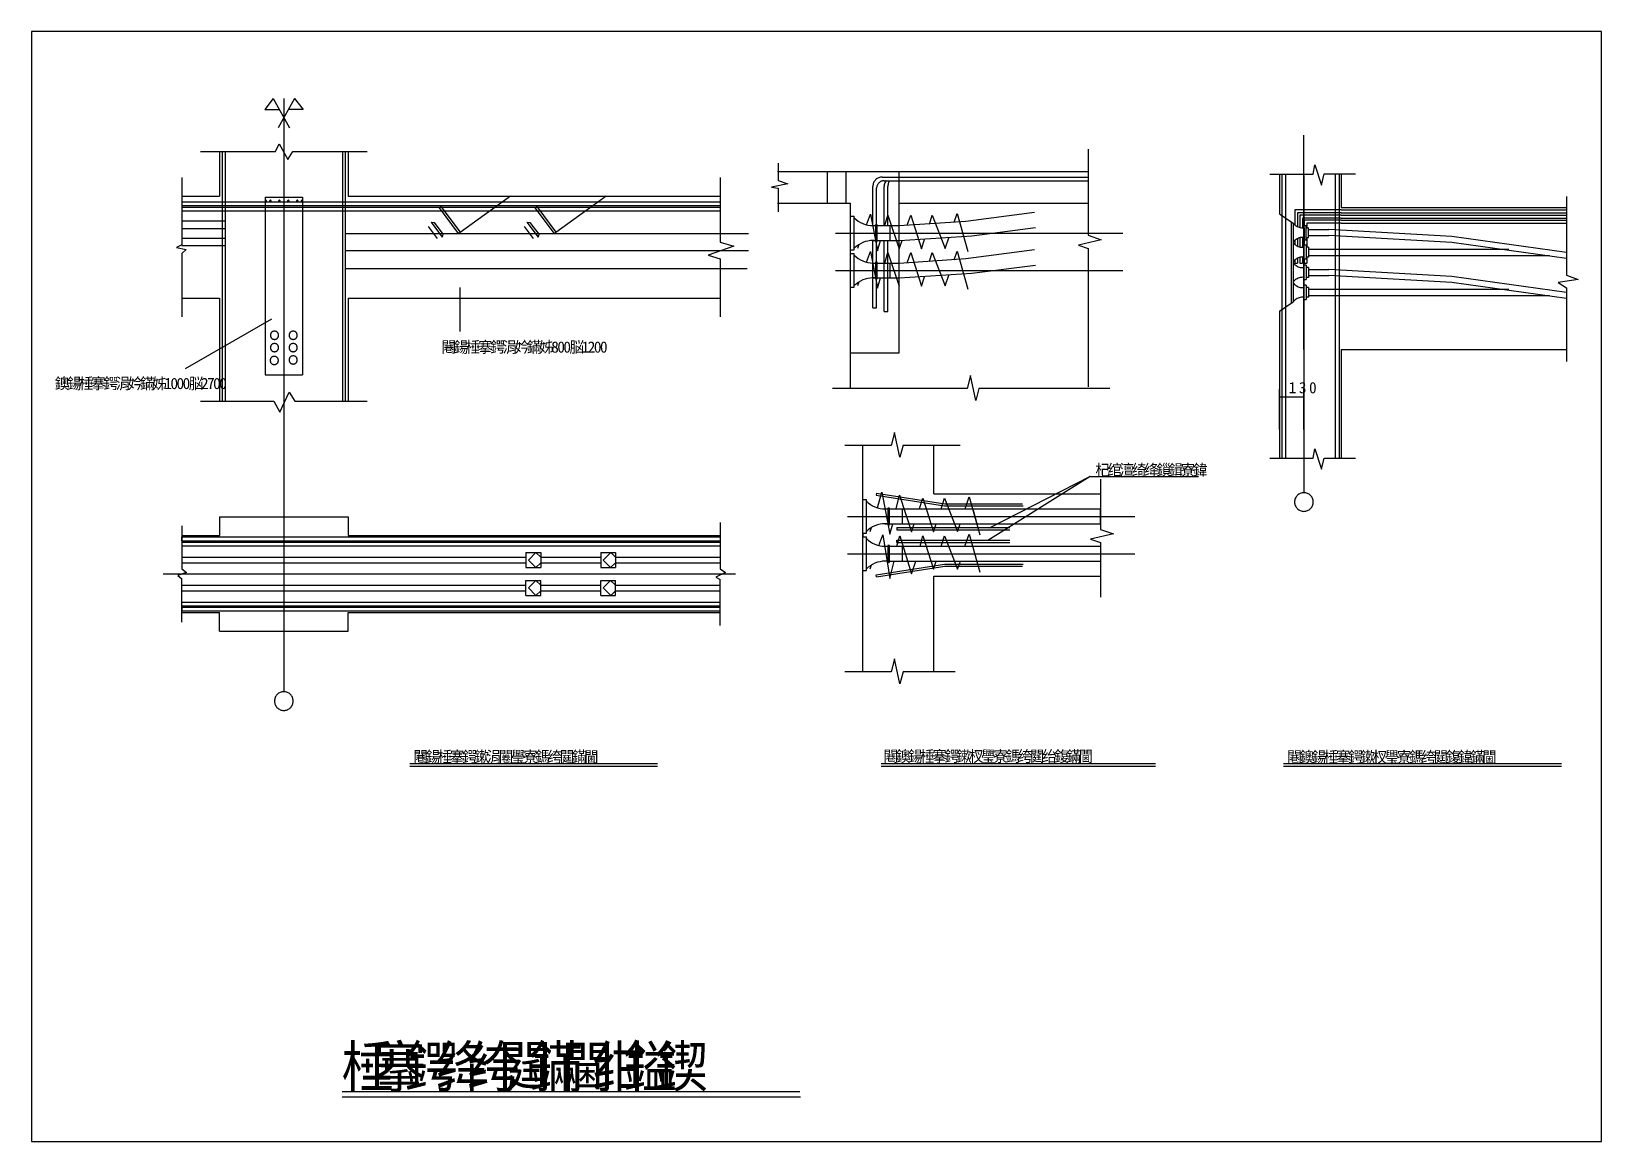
# Model space of a CAD drawing. Header units: metres. Extents: x 0 to 420, y 0 to 297.
import ezdxf

# ---------------------------------------------------------------- set-up
doc = ezdxf.new("R2010")
doc.units = ezdxf.units.M

msp = doc.modelspace()

# ---------------------------------------------------------------- linework, layer by layer
for p, q in [((420, 297), (0, 297)), ((0, 297), (0, 0)), ((420, 0), (420, 297)), ((64.71, 279.06), (62.4, 276.15)), ((64.71, 279.06), (69.03, 271.24)), ((70.33, 279.06), (66.01, 271.24)), ((67.52, 279.06), (67.52, 120.35)), ((70.33, 279.06), (72.65, 276.15)), ((62.4, 276.15), (66.31, 276.15)), ((72.65, 276.15), (68.73, 276.15)), ((340.37, 211.91), (340.37, 269.25)), ((45.27, 264.91), (65.28, 264.91)), ((50.27, 264.91), (50.27, 252.91)), ((51.07, 264.91), (51.07, 198.11)), ((51.07, 264.91), (51.87, 264.91)), ((51.87, 264.91), (51.87, 198.11)), ((65.28, 264.91), (66.28, 266.92)), ((66.28, 266.92), (68.58, 262.74)), ((68.58, 262.74), (69.94, 264.91)), ((69.94, 264.91), (89.77, 264.91)), ((83.17, 264.91), (83.17, 198.11)), ((83.17, 264.91), (83.97, 264.91)), ((83.97, 264.91), (83.97, 198.11)), ((84.77, 264.91), (84.77, 252.91)), ((84.77, 264.91), (84.77, 252.91)), ((282.66, 265.47), (282.66, 242.47)), ((199.72, 261.72), (199.72, 257.1)), ((342.83, 258.8), (343.28, 261.34)), ((343.28, 261.34), (345.1, 255.9)), ((40.27, 257.91), (40.27, 241.11)), ((184.27, 257.91), (184.27, 240.58)), ((202.32, 256.24), (197.98, 255.37)), ((199.6, 259.54), (282.6, 259.54)), ((199.72, 257.1), (202.32, 256.24)), ((212.93, 251.05), (212.93, 259.41)), ((217.93, 251.05), (217.93, 259.41)), ((227.58, 258.04), (230.58, 258.04)), ((228.08, 257.04), (282.6, 257.04)), ((230.58, 258.04), (231.58, 258.04)), ((231.58, 258.04), (282.6, 258.04)), ((232.08, 211.04), (232.08, 259.54)), ((331.28, 258.8), (342.83, 258.8)), ((333.87, 258.8), (333.87, 248.22)), ((334.47, 258.8), (334.47, 182.8)), ((335.47, 258.8), (335.47, 182.8)), ((340.37, 258.44), (340.37, 173.6)), ((345.1, 255.9), (345.81, 258.87)), ((345.81, 258.87), (354.18, 258.87)), ((348.77, 258.87), (348.77, 182.87)), ((349.77, 258.87), (349.77, 182.87)), ((350.37, 258.87), (350.37, 249.87)), ((350.37, 258.87), (350.37, 249.87)), ((350.37, 258.87), (350.37, 249.87)), ((40.27, 252.91), (50.27, 252.91)), ((62.52, 252.61), (62.52, 205.11)), ((62.52, 252.61), (72.52, 252.61)), ((72.52, 252.61), (72.52, 205.11)), ((84.77, 252.91), (184.27, 252.91)), ((114.67, 243.27), (128.14, 252.99)), ((140.32, 243.27), (153.78, 252.99)), ((197.98, 255.37), (199.72, 255.09)), ((199.72, 255.09), (199.72, 248.74)), ((225.08, 245.04), (225.08, 255.54)), ((226.08, 245.25), (226.08, 255.04)), ((228.08, 245.04), (228.08, 255.54)), ((229.08, 245.04), (229.08, 255.54)), ((410.64, 252.83), (410.64, 231.76)), ((40.27, 251.41), (184.27, 251.41)), ((40.27, 251.41), (40.27, 250.41)), ((40.27, 250.41), (184.27, 250.41)), ((40.27, 250.01), (184.27, 250.01)), ((40.27, 250.01), (40.27, 249.01)), ((40.27, 249.01), (184.27, 249.01)), ((109.04, 249.8), (109.52, 250.16)), ((109.04, 249.8), (114.19, 242.91)), ((109.52, 250.16), (114.67, 243.27)), ((134.68, 249.8), (135.16, 250.16)), ((134.68, 249.8), (139.84, 242.91)), ((135.16, 250.16), (140.32, 243.27)), ((184.27, 251.41), (184.27, 250.41)), ((184.27, 250.01), (184.27, 249.01)), ((199.6, 251.04), (219.08, 251.04)), ((219.08, 238.54), (219.08, 251.04)), ((223.39, 245.24), (224.46, 248.1)), ((224.46, 248.1), (226.36, 238.32)), ((228.25, 245.04), (229.04, 247.86)), ((229.04, 247.86), (232.12, 238.87)), ((232.08, 251.04), (282.6, 251.04)), ((234.27, 245.12), (235.21, 247.86)), ((235.21, 247.86), (238.05, 238.87)), ((240.19, 245.43), (240.97, 247.86)), ((240.97, 247.86), (244.45, 238.95)), ((246.82, 245.93), (247.61, 248.25)), ((247.61, 248.25), (250.46, 238.08)), ((333.87, 248.22), (337.53, 245.67)), ((337.99, 249.27), (337.99, 245.2)), ((338.68, 249.27), (337.99, 249.27)), ((350.37, 249.27), (338.68, 249.27)), ((338.68, 248.47), (338.68, 244.76)), ((339.45, 248.47), (338.68, 248.47)), ((339.28, 247.87), (339.28, 244.55)), ((350.37, 247.87), (339.28, 247.87)), ((350.37, 248.47), (339.45, 248.47)), ((350.37, 249.87), (410.64, 249.87)), ((350.37, 249.27), (410.64, 249.27)), ((350.37, 248.47), (410.64, 248.47)), ((350.37, 247.87), (410.64, 247.87)), ((40.27, 246.31), (40.27, 244.31)), ((40.27, 246.31), (51.87, 246.31)), ((40.27, 244.31), (51.87, 244.31)), ((106.17, 244.78), (108.57, 241.58)), ((106.92, 245.96), (109.91, 241.96)), ((106.92, 245.96), (107.7, 245.92)), ((107.7, 245.92), (110.09, 242.72)), ((131.82, 244.78), (134.21, 241.58)), ((132.56, 245.96), (135.56, 241.96)), ((132.56, 245.96), (133.34, 245.92)), ((133.34, 245.92), (135.74, 242.72)), ((219.08, 247.54), (220.08, 247.54)), ((220.08, 238.54), (220.08, 247.54)), ((225.08, 245.04), (225.8, 245.04)), ((226.22, 245.25), (225.8, 245.24)), ((225.8, 245.24), (225.8, 240.79)), ((226.22, 240.79), (226.22, 245.25)), ((226.22, 245.04), (232.08, 245.04)), ((229.64, 245.09), (229.64, 241.09)), ((229.64, 245.09), (229.64, 241.09)), ((229.64, 245.09), (232.08, 245.04)), ((336.93, 246.09), (336.93, 224.26)), ((337.53, 245.67), (337.53, 240.67)), ((337.53, 245.67), (337.53, 240.67)), ((337.53, 245.67), (337.53, 224.68)), ((338.68, 244.79), (338.68, 244.75)), ((338.68, 244.75), (338.68, 244.79)), ((339.97, 247.07), (339.97, 244.46)), ((350.37, 247.07), (339.97, 247.07)), ((340.48, 245.08), (340.4, 245.08)), ((340.4, 244.48), (340.4, 245.08)), ((340.4, 244.48), (340.4, 241.86)), ((340.48, 246.47), (340.48, 245.08)), ((350.37, 246.47), (340.48, 246.47)), ((340.48, 245.08), (341, 245.06)), ((341, 241.26), (341, 245.06)), ((341, 244.48), (341.62, 244.48)), ((341.17, 245.67), (341.17, 244.49)), ((350.37, 245.67), (341.17, 245.67)), ((341.6, 241.84), (341.6, 244.48)), ((341.65, 243.97), (347.06, 243.97)), ((350.37, 247.07), (410.64, 247.07)), ((350.37, 246.47), (410.64, 246.47)), ((350.37, 245.67), (410.64, 245.67)), ((40.27, 239.9), (38.83, 239.15)), ((40.27, 241.71), (51.87, 241.71)), ((40.27, 241.71), (40.27, 239.9)), ((40.27, 239.71), (51.87, 239.71)), ((83.97, 242.91), (191.83, 242.91)), ((110.09, 242.72), (109.91, 241.96)), ((114.19, 242.91), (114.67, 243.27)), ((135.74, 242.72), (135.56, 241.96)), ((139.84, 242.91), (140.32, 243.27)), ((187.91, 239.58), (181.05, 237.1)), ((184.27, 240.58), (187.91, 239.58)), ((215.04, 243.04), (291.91, 243.04)), ((221.06, 239.03), (221.44, 240.04)), ((225.08, 223.04), (225.08, 241.04)), ((225.08, 241.04), (225.8, 241.04)), ((225.8, 240.79), (226.22, 240.79)), ((226.08, 223.04), (226.08, 240.79)), ((226.22, 241.04), (232.08, 241.04)), ((226.36, 238.32), (227.12, 241.04)), ((228.08, 222.04), (228.08, 241.04)), ((229.08, 222.04), (229.08, 241.04)), ((229.64, 241.09), (232.08, 241.04)), ((232.12, 238.87), (232.88, 241.07)), ((238.05, 238.87), (238.86, 241.34)), ((244.45, 238.95), (245.42, 241.8)), ((286.13, 241.24), (280.06, 239.8)), ((280.06, 239.8), (282.66, 238.94)), ((282.66, 242.47), (286.13, 241.24)), ((337.99, 241.15), (337.99, 239.96)), ((338.68, 241.58), (338.68, 239.52)), ((339.28, 241.8), (339.28, 239.31)), ((339.97, 241.88), (339.97, 239.22)), ((341, 239.85), (340.37, 239.85)), ((340.4, 241.86), (340.4, 241.26)), ((340.4, 241.26), (341, 241.26)), ((340.48, 241.26), (340.48, 239.85)), ((341, 241.84), (341.62, 241.84)), ((341, 239.85), (341, 236.05)), ((341.17, 241.84), (341.17, 239.27)), ((341.65, 242.39), (347.06, 242.39)), ((38.83, 239.15), (41.44, 238.65)), ((41.44, 238.65), (40.27, 237.61)), ((40.27, 237.61), (40.27, 220.61)), ((83.97, 238.41), (191.83, 238.41)), ((181.05, 237.1), (184.27, 236.2)), ((184.27, 236.2), (184.27, 220.61)), ((219.08, 201.45), (219.08, 238.54)), ((219.08, 238.54), (220.08, 238.54)), ((219.08, 237.54), (220.08, 237.54)), ((220.08, 228.54), (220.08, 237.54)), ((223.39, 235.24), (224.46, 238.1)), ((224.46, 238.1), (226.36, 228.32)), ((226.22, 235.25), (225.8, 235.24)), ((225.8, 235.24), (225.8, 230.79)), ((226.22, 230.79), (226.22, 235.25)), ((228.25, 235.04), (229.04, 237.86)), ((229.04, 237.86), (232.12, 228.87)), ((234.27, 235.12), (235.21, 237.86)), ((235.21, 237.86), (238.05, 228.87)), ((240.19, 235.43), (240.97, 237.86)), ((240.97, 237.86), (244.45, 228.95)), ((246.82, 235.93), (247.61, 238.25)), ((247.61, 238.25), (250.46, 228.08)), ((282.66, 238.94), (282.66, 201.94)), ((337.99, 235.91), (337.99, 235.04)), ((338.68, 236.35), (338.68, 235.04)), ((339.28, 236.56), (339.28, 235.04)), ((339.97, 236.65), (339.97, 235.04)), ((341, 236.05), (340.37, 236.05)), ((340.48, 236.05), (340.48, 235.04)), ((341.6, 239.27), (341, 239.27)), ((341.6, 236.63), (341, 236.63)), ((341.17, 236.63), (341.17, 235.04)), ((341.6, 239.27), (341.6, 236.63)), ((341.6, 238.74), (395.15, 238.74)), ((341.6, 237.07), (406.1, 237.07)), ((83.97, 233.61), (191.48, 233.61)), ((215.04, 233.04), (291.91, 233.04)), ((225.08, 235.04), (225.8, 235.04)), ((225.08, 231.04), (225.8, 231.04)), ((226.22, 235.04), (232.08, 235.04)), ((226.22, 231.04), (232.08, 231.04)), ((226.36, 228.32), (227.12, 231.04)), ((229.64, 235.09), (229.64, 231.09)), ((238.05, 228.87), (238.86, 231.34)), ((244.45, 228.95), (245.42, 231.8)), ((337.99, 235.04), (338.68, 235.04)), ((339.28, 235.04), (339.97, 235.04)), ((341, 234.42), (340.37, 234.42)), ((340.48, 235.04), (341.17, 235.04)), ((341, 234.42), (341, 230.62)), ((341.6, 233.84), (341, 233.84)), ((341.6, 231.2), (341, 231.2)), ((341.6, 233.84), (341.6, 231.2)), ((341.65, 233.27), (347.06, 233.27)), ((341.65, 231.69), (347.06, 231.69)), ((410.64, 231.76), (413.73, 230.64)), ((114.6, 228.49), (114.6, 216.68)), ((219.08, 228.54), (220.08, 228.54)), ((221.06, 229.03), (221.44, 230.04)), ((225.8, 230.79), (226.22, 230.79)), ((340.37, 229.09), (340.37, 229.11)), ((341, 229.09), (340.37, 229.09)), ((340.4, 230.6), (340.98, 230.62)), ((341, 229.09), (341, 225.29)), ((341.6, 228.51), (341, 228.51)), ((341.6, 228.51), (341.6, 225.87)), ((341.6, 228.04), (395.15, 228.04)), ((413.73, 230.64), (408.4, 229.8)), ((408.4, 229.8), (410.64, 228.4)), ((410.64, 228.4), (410.64, 208.65)), ((40.27, 225.61), (50.27, 225.61)), ((50.27, 225.61), (50.27, 198.11)), ((84.77, 225.61), (184.27, 225.61)), ((84.77, 225.61), (84.77, 198.11)), ((84.77, 225.61), (84.77, 198.11)), ((225.08, 223.04), (226.08, 223.04)), ((333.87, 222.13), (337.53, 224.68)), ((340.4, 225.27), (340.98, 225.29)), ((341.6, 225.87), (341, 225.87)), ((341.6, 226.37), (406.1, 226.37)), ((64.22, 220.06), (41.13, 206.77)), ((228.08, 222.04), (229.08, 222.04)), ((333.87, 222.13), (333.87, 182.8)), ((219.08, 211.04), (232.08, 211.04)), ((350.37, 211.87), (350.37, 182.87)), ((350.37, 211.87), (410.64, 211.87)), ((62.52, 205.11), (72.52, 205.11)), ((251.16, 204.91), (250.29, 201.45)), ((252.61, 198.28), (251.16, 204.91)), ((45.27, 198.11), (64.82, 198.11)), ((51.07, 198.11), (51.87, 198.11)), ((64.82, 198.11), (66.44, 195.18)), ((66.44, 195.18), (68.93, 200.48)), ((68.93, 200.48), (70.45, 198.11)), ((70.45, 198.11), (89.77, 198.11)), ((83.17, 198.11), (83.97, 198.11)), ((250.29, 201.45), (214.29, 201.45)), ((253.44, 201.45), (252.61, 198.28)), ((288.44, 201.45), (253.44, 201.45)), ((333.87, 190.49), (333.87, 201.28)), ((333.87, 199.28), (340.37, 199.28)), ((340.37, 190.49), (340.37, 201.28)), ((230.87, 189.74), (230, 186.26)), ((232.31, 183.11), (230.87, 189.74)), ((230, 186.26), (217.56, 186.26)), ((222.35, 125.67), (222.35, 186.26)), ((233.15, 186.28), (232.31, 183.11)), ((248.47, 186.26), (233.14, 186.26)), ((241.35, 173.27), (241.35, 186.26)), ((342.83, 182.8), (343.28, 185.34)), ((343.28, 185.34), (345.1, 179.9)), ((331.28, 182.8), (342.83, 182.8)), ((345.1, 179.9), (345.81, 182.87)), ((345.81, 182.87), (354.18, 182.87)), ((283.22, 177.96), (255.85, 160.85)), ((283.22, 177.96), (256.15, 164.12)), ((283.22, 177.96), (312.14, 177.96)), ((285.93, 177.21), (285.93, 163.79)), ((222.35, 162.77), (222.35, 175.27)), ((226.03, 173.49), (225.93, 172.9)), ((225.93, 172.9), (244.22, 170.05)), ((226.03, 173.49), (244.31, 170.64)), ((226.28, 169.54), (227.47, 173.7)), ((227.47, 173.7), (229.63, 162.54)), ((231.3, 169.29), (232.18, 172.92)), ((232.18, 172.92), (235.39, 163.1)), ((241.35, 173.27), (285.93, 173.27)), ((249.79, 169.27), (250.88, 172.48)), ((250.88, 172.48), (253.73, 162.31)), ((222.35, 171.77), (223.35, 171.77)), ((223.35, 162.77), (223.35, 171.77)), ((228.35, 169.27), (229.07, 169.27)), ((229.07, 169.47), (229.07, 165.02)), ((229.49, 169.47), (229.07, 169.47)), ((229.49, 165.02), (229.49, 169.47)), ((229.49, 169.27), (285.93, 169.27)), ((232.91, 169.27), (232.91, 165.31)), ((232.91, 169.27), (232.91, 165.27)), ((237.54, 169.35), (238.48, 172.09)), ((238.48, 172.09), (241.32, 163.1)), ((243.33, 169.27), (244.25, 172.09)), ((244.22, 170.05), (265.28, 170.05)), ((244.25, 172.09), (247.72, 163.17)), ((244.31, 170.64), (265.06, 170.64)), ((251.87, 168.95), (252.9, 165.27)), ((285.93, 165.27), (285.93, 169.27)), ((40.27, 164.75), (40.27, 153.23)), ((50.27, 167.15), (84.77, 167.15)), ((50.27, 167.15), (84.77, 167.15)), ((50.27, 167.15), (84.77, 167.15)), ((50.27, 167.15), (50.27, 162.15)), ((84.77, 167.15), (84.77, 163.25)), ((84.77, 167.15), (84.77, 162.15)), ((184.27, 165.6), (184.27, 153.2)), ((218.31, 167.27), (295.18, 167.27)), ((224.33, 163.25), (224.71, 164.27)), ((228.35, 165.27), (229.07, 165.27)), ((229.07, 165.02), (229.49, 165.02)), ((229.49, 165.27), (285.93, 165.27)), ((229.63, 162.54), (230.39, 165.27)), ((231.47, 164.27), (261.7, 164.27)), ((231.47, 164.27), (231.47, 163.67)), ((235.39, 163.1), (236.15, 165.29)), ((241.32, 163.1), (242.03, 165.27)), ((247.72, 163.17), (248.43, 165.27)), ((252.9, 165.27), (285.93, 165.27)), ((40.27, 162.15), (50.27, 162.15)), ((40.27, 161.75), (184.27, 161.75)), ((40.27, 160.75), (40.27, 161.75)), ((40.27, 160.75), (184.27, 160.75)), ((40.27, 160.35), (184.27, 160.35)), ((40.27, 160.35), (40.27, 159.35)), ((84.77, 162.15), (184.27, 162.15)), ((184.27, 161.75), (184.27, 160.7)), ((184.27, 160.35), (184.27, 159.35)), ((222.35, 162.77), (222.35, 161.77)), ((222.35, 162.77), (223.35, 162.77)), ((222.35, 161.77), (223.35, 161.77)), ((223.35, 152.77), (223.35, 161.77)), ((226.66, 159.47), (227.73, 162.32)), ((227.73, 162.32), (229.63, 150.66)), ((231.47, 163.67), (261.7, 163.67)), ((231.47, 160.87), (261.7, 160.87)), ((231.47, 160.27), (231.47, 160.87)), ((231.47, 160.27), (261.7, 160.27)), ((231.52, 159.27), (232.31, 162.09)), ((232.31, 162.09), (235.39, 151.9)), ((237.69, 159.27), (238.48, 162.09)), ((238.48, 162.09), (241.32, 153.1)), ((243.33, 159.27), (244.25, 162.09)), ((244.25, 162.09), (247.72, 153.17)), ((249.72, 159.29), (250.88, 162.48)), ((250.88, 162.48), (253.73, 152.31)), ((289.4, 162.56), (283.33, 161.12)), ((283.33, 161.12), (285.93, 160.26)), ((285.93, 163.79), (289.4, 162.56)), ((285.93, 160.26), (285.93, 145.68)), ((40.27, 159.35), (184.27, 159.35)), ((40.27, 156.35), (132.27, 156.35)), ((40.27, 156.35), (40.27, 154.85)), ((132.27, 157.6), (132.27, 153.6)), ((132.27, 157.6), (136.27, 157.6)), ((134.96, 157.57), (132.93, 155.54)), ((132.93, 155.54), (134.91, 153.62)), ((136.27, 156.35), (134.96, 157.57)), ((136.27, 157.6), (136.27, 153.6)), ((136.27, 157.6), (136.27, 153.6)), ((136.27, 156.35), (152.27, 156.35)), ((152.27, 157.6), (152.27, 153.6)), ((152.27, 157.6), (156.27, 157.6)), ((154.96, 157.57), (152.93, 155.54)), ((152.93, 155.54), (154.91, 153.62)), ((156.27, 156.35), (154.96, 157.57)), ((156.27, 157.6), (156.27, 153.6)), ((156.27, 156.35), (184.27, 156.35)), ((184.27, 156.35), (184.27, 154.85)), ((218.31, 157.27), (295.18, 157.27)), ((228.79, 159.27), (229.07, 159.27)), ((229.07, 159.47), (229.07, 155.02)), ((229.49, 159.47), (229.07, 159.47)), ((229.49, 155.02), (229.49, 159.47)), ((229.49, 159.27), (285.93, 159.27)), ((232.91, 159.27), (232.91, 155.27)), ((35.2, 151.85), (188.33, 151.85)), ((41.51, 152.25), (39.15, 151.48)), ((39.15, 151.48), (40.27, 150.54)), ((40.27, 154.85), (132.27, 154.85)), ((40.27, 153.23), (41.51, 152.25)), ((132.27, 153.6), (136.27, 153.6)), ((134.91, 153.62), (136.27, 154.85)), ((136.27, 154.85), (152.27, 154.85)), ((152.27, 153.6), (156.27, 153.6)), ((154.91, 153.62), (156.27, 154.85)), ((156.27, 154.85), (184.27, 154.85)), ((185.65, 152.26), (183.04, 151.03)), ((184.25, 154.85), (184.27, 154.87)), ((184.27, 153.2), (185.65, 152.26)), ((222.35, 152.77), (223.35, 152.77)), ((224.33, 153.25), (224.71, 154.27)), ((225.93, 151.64), (244.22, 154.49)), ((226.03, 151.05), (225.93, 151.64)), ((226.03, 151.05), (244.31, 153.9)), ((228.79, 155.27), (229.07, 155.27)), ((229.07, 155.02), (229.49, 155.02)), ((229.49, 155.27), (285.93, 155.27)), ((229.63, 150.66), (230.73, 155.27)), ((235.39, 151.9), (236.53, 155.27)), ((241.32, 153.1), (242.03, 155.27)), ((241.35, 125.67), (241.35, 151.27)), ((241.35, 151.27), (285.93, 151.27)), ((244.22, 154.49), (265.28, 154.49)), ((244.31, 153.9), (265.06, 153.9)), ((247.72, 153.17), (248.48, 155.26)), ((40.27, 138.95), (40.27, 150.54)), ((40.27, 148.85), (132.27, 148.85)), ((40.27, 147.35), (40.27, 148.85)), ((40.27, 147.35), (132.27, 147.35)), ((132.27, 146.1), (132.27, 150.1)), ((132.27, 150.1), (136.27, 150.1)), ((132.93, 148.16), (134.91, 150.08)), ((134.96, 146.13), (132.93, 148.16)), ((134.91, 150.08), (136.27, 148.85)), ((136.27, 147.35), (134.96, 146.13)), ((136.27, 146.1), (136.27, 150.1)), ((136.27, 146.1), (136.27, 150.1)), ((136.27, 148.85), (152.27, 148.85)), ((136.27, 147.35), (152.27, 147.35)), ((152.27, 146.1), (152.27, 150.1)), ((152.27, 150.1), (156.27, 150.1)), ((152.93, 148.16), (154.91, 150.08)), ((154.96, 146.13), (152.93, 148.16)), ((154.91, 150.08), (156.27, 148.85)), ((156.27, 147.35), (154.96, 146.13)), ((156.27, 146.1), (156.27, 150.1)), ((156.27, 148.85), (184.27, 148.85)), ((156.27, 147.35), (184.27, 147.35)), ((183.04, 151.03), (184.27, 150.34)), ((184.25, 148.85), (184.27, 148.83)), ((184.27, 138.1), (184.27, 150.34)), ((184.27, 147.35), (184.27, 148.85)), ((40.27, 144.35), (184.27, 144.35)), ((40.27, 143.35), (40.27, 144.35)), ((40.27, 143.35), (184.27, 143.35)), ((40.27, 142.95), (184.27, 142.95)), ((40.27, 142.95), (40.27, 141.95)), ((132.27, 146.1), (136.27, 146.1)), ((152.27, 146.1), (156.27, 146.1)), ((184.27, 143.35), (184.27, 144.35)), ((184.27, 141.95), (184.27, 143)), ((40.27, 141.95), (184.27, 141.95)), ((40.27, 141.55), (50.27, 141.55)), ((50.27, 136.55), (50.27, 141.55)), ((84.77, 141.55), (184.27, 141.55)), ((84.77, 136.55), (84.77, 141.55)), ((84.77, 136.55), (84.77, 140.45)), ((50.27, 136.55), (84.77, 136.55)), ((50.27, 136.55), (84.77, 136.55)), ((50.27, 136.55), (84.77, 136.55)), ((230.87, 129.13), (230, 125.67)), ((232.31, 122.5), (230.87, 129.13)), ((230, 125.67), (217.56, 125.67)), ((233.15, 125.67), (232.31, 122.5)), ((247.13, 125.67), (233.15, 125.67)), ((101.22, 101.13), (167.51, 101.13)), ((227.33, 101.13), (300.7, 101.13)), ((334.91, 101.13), (409.26, 101.13)), ((101.22, 100.43), (167.51, 100.43)), ((227.33, 100.43), (300.7, 100.43)), ((334.91, 100.43), (409.26, 100.43)), ((83.14, 13.4), (205.5, 13.4)), ((83.14, 11.96), (205.74, 11.96)), ((0, 0), (420, 0))]:
    msp.add_line(p, q)
for points in [[(227.58, 258.04), (227.34, 258.03), (227.09, 258), (226.86, 257.94), (226.63, 257.85), (226.4, 257.75), (226.19, 257.62), (226, 257.48), (225.81, 257.31), (225.65, 257.13), (225.5, 256.93), (225.38, 256.72), (225.27, 256.5), (225.19, 256.27), (225.13, 256.03), (225.09, 255.79), (225.08, 255.54), (225.08, 255.54)], [(228.08, 257.04), (227.89, 257.03), (227.69, 257), (227.5, 256.96), (227.32, 256.89), (227.14, 256.81), (226.97, 256.71), (226.81, 256.59), (226.67, 256.46), (226.54, 256.31), (226.42, 256.15), (226.32, 255.99), (226.23, 255.81), (226.17, 255.62), (226.12, 255.43), (226.09, 255.24), (226.08, 255.04), (226.08, 255.04)], [(228.61, 257.04), (228.58, 257.01), (228.43, 256.75), (228.3, 256.49), (228.2, 256.21), (228.13, 255.92), (228.09, 255.63), (228.08, 255.54)], [(229.58, 257.04), (229.5, 256.93), (229.38, 256.72), (229.27, 256.5), (229.19, 256.27), (229.13, 256.03), (229.09, 255.79), (229.08, 255.54), (229.08, 255.54)], [(62.92, 251.61), (62.92, 251.63), (62.92, 251.65), (62.91, 251.67), (62.91, 251.69), (62.9, 251.7), (62.89, 251.72), (62.87, 251.74), (62.86, 251.75), (62.85, 251.76), (62.83, 251.78), (62.81, 251.79), (62.8, 251.79), (62.78, 251.8), (62.76, 251.8), (62.74, 251.81), (62.72, 251.81), (62.7, 251.81), (62.68, 251.8), (62.66, 251.8), (62.64, 251.79), (62.63, 251.79), (62.61, 251.78), (62.59, 251.76), (62.58, 251.75), (62.57, 251.74), (62.55, 251.72), (62.54, 251.7), (62.54, 251.69), (62.53, 251.67), (62.52, 251.65), (62.52, 251.63), (62.52, 251.61), (62.52, 251.59), (62.52, 251.57), (62.53, 251.55), (62.54, 251.53), (62.54, 251.51), (62.55, 251.5), (62.57, 251.48), (62.58, 251.47), (62.59, 251.45), (62.61, 251.44), (62.63, 251.43), (62.64, 251.42), (62.66, 251.42), (62.68, 251.41), (62.7, 251.41), (62.72, 251.41), (62.74, 251.41), (62.76, 251.41), (62.78, 251.42), (62.8, 251.42), (62.81, 251.43), (62.83, 251.44), (62.85, 251.45), (62.86, 251.47), (62.87, 251.48), (62.89, 251.5), (62.9, 251.51), (62.91, 251.53), (62.91, 251.55), (62.92, 251.57), (62.92, 251.59), (62.92, 251.61)], [(64.12, 251.61), (64.12, 251.63), (64.12, 251.65), (64.11, 251.67), (64.11, 251.69), (64.1, 251.7), (64.09, 251.72), (64.07, 251.74), (64.06, 251.75), (64.05, 251.76), (64.03, 251.78), (64.01, 251.79), (64, 251.79), (63.98, 251.8), (63.96, 251.8), (63.94, 251.81), (63.92, 251.81), (63.9, 251.81), (63.88, 251.8), (63.86, 251.8), (63.84, 251.79), (63.83, 251.79), (63.81, 251.78), (63.79, 251.76), (63.78, 251.75), (63.77, 251.74), (63.75, 251.72), (63.74, 251.7), (63.74, 251.69), (63.73, 251.67), (63.72, 251.65), (63.72, 251.63), (63.72, 251.61), (63.72, 251.59), (63.72, 251.57), (63.73, 251.55), (63.74, 251.53), (63.74, 251.51), (63.75, 251.5), (63.77, 251.48), (63.78, 251.47), (63.79, 251.45), (63.81, 251.44), (63.83, 251.43), (63.84, 251.42), (63.86, 251.42), (63.88, 251.41), (63.9, 251.41), (63.92, 251.41), (63.94, 251.41), (63.96, 251.41), (63.98, 251.42), (64, 251.42), (64.01, 251.43), (64.03, 251.44), (64.05, 251.45), (64.06, 251.47), (64.07, 251.48), (64.09, 251.5), (64.1, 251.51), (64.11, 251.53), (64.11, 251.55), (64.12, 251.57), (64.12, 251.59), (64.12, 251.61)], [(66.52, 251.61), (66.52, 251.63), (66.52, 251.65), (66.51, 251.67), (66.51, 251.69), (66.5, 251.7), (66.49, 251.72), (66.47, 251.74), (66.46, 251.75), (66.45, 251.76), (66.43, 251.78), (66.41, 251.79), (66.4, 251.79), (66.38, 251.8), (66.36, 251.8), (66.34, 251.81), (66.32, 251.81), (66.3, 251.81), (66.28, 251.8), (66.26, 251.8), (66.24, 251.79), (66.23, 251.79), (66.21, 251.78), (66.19, 251.76), (66.18, 251.75), (66.17, 251.74), (66.15, 251.72), (66.14, 251.7), (66.14, 251.69), (66.13, 251.67), (66.12, 251.65), (66.12, 251.63), (66.12, 251.61), (66.12, 251.59), (66.12, 251.57), (66.13, 251.55), (66.14, 251.53), (66.14, 251.51), (66.15, 251.5), (66.17, 251.48), (66.18, 251.47), (66.19, 251.45), (66.21, 251.44), (66.23, 251.43), (66.24, 251.42), (66.26, 251.42), (66.28, 251.41), (66.3, 251.41), (66.32, 251.41), (66.34, 251.41), (66.36, 251.41), (66.38, 251.42), (66.4, 251.42), (66.41, 251.43), (66.43, 251.44), (66.45, 251.45), (66.46, 251.47), (66.47, 251.48), (66.49, 251.5), (66.5, 251.51), (66.51, 251.53), (66.51, 251.55), (66.52, 251.57), (66.52, 251.59), (66.52, 251.61)], [(68.92, 251.61), (68.92, 251.63), (68.92, 251.65), (68.91, 251.67), (68.91, 251.69), (68.9, 251.7), (68.89, 251.72), (68.87, 251.74), (68.86, 251.75), (68.85, 251.76), (68.83, 251.78), (68.81, 251.79), (68.8, 251.79), (68.78, 251.8), (68.76, 251.8), (68.74, 251.81), (68.72, 251.81), (68.7, 251.81), (68.68, 251.8), (68.66, 251.8), (68.64, 251.79), (68.63, 251.79), (68.61, 251.78), (68.59, 251.76), (68.58, 251.75), (68.57, 251.74), (68.55, 251.72), (68.54, 251.7), (68.54, 251.69), (68.53, 251.67), (68.52, 251.65), (68.52, 251.63), (68.52, 251.61), (68.52, 251.59), (68.52, 251.57), (68.53, 251.55), (68.54, 251.53), (68.54, 251.51), (68.55, 251.5), (68.57, 251.48), (68.58, 251.47), (68.59, 251.45), (68.61, 251.44), (68.63, 251.43), (68.64, 251.42), (68.66, 251.42), (68.68, 251.41), (68.7, 251.41), (68.72, 251.41), (68.74, 251.41), (68.76, 251.41), (68.78, 251.42), (68.8, 251.42), (68.81, 251.43), (68.83, 251.44), (68.85, 251.45), (68.86, 251.47), (68.87, 251.48), (68.89, 251.5), (68.9, 251.51), (68.91, 251.53), (68.91, 251.55), (68.92, 251.57), (68.92, 251.59), (68.92, 251.61)], [(71.32, 251.61), (71.32, 251.63), (71.32, 251.65), (71.31, 251.67), (71.31, 251.69), (71.3, 251.7), (71.29, 251.72), (71.27, 251.74), (71.26, 251.75), (71.25, 251.76), (71.23, 251.78), (71.21, 251.79), (71.2, 251.79), (71.18, 251.8), (71.16, 251.8), (71.14, 251.81), (71.12, 251.81), (71.1, 251.81), (71.08, 251.8), (71.06, 251.8), (71.04, 251.79), (71.03, 251.79), (71.01, 251.78), (70.99, 251.76), (70.98, 251.75), (70.97, 251.74), (70.95, 251.72), (70.94, 251.7), (70.94, 251.69), (70.93, 251.67), (70.92, 251.65), (70.92, 251.63), (70.92, 251.61), (70.92, 251.59), (70.92, 251.57), (70.93, 251.55), (70.94, 251.53), (70.94, 251.51), (70.95, 251.5), (70.97, 251.48), (70.98, 251.47), (70.99, 251.45), (71.01, 251.44), (71.03, 251.43), (71.04, 251.42), (71.06, 251.42), (71.08, 251.41), (71.1, 251.41), (71.12, 251.41), (71.14, 251.41), (71.16, 251.41), (71.18, 251.42), (71.2, 251.42), (71.21, 251.43), (71.23, 251.44), (71.25, 251.45), (71.26, 251.47), (71.27, 251.48), (71.29, 251.5), (71.3, 251.51), (71.31, 251.53), (71.31, 251.55), (71.32, 251.57), (71.32, 251.59), (71.32, 251.61)], [(72.52, 251.61), (72.52, 251.63), (72.52, 251.65), (72.51, 251.67), (72.51, 251.69), (72.5, 251.7), (72.49, 251.72), (72.47, 251.74), (72.46, 251.75), (72.45, 251.76), (72.43, 251.78), (72.41, 251.79), (72.4, 251.79), (72.38, 251.8), (72.36, 251.8), (72.34, 251.81), (72.32, 251.81), (72.3, 251.81), (72.28, 251.8), (72.26, 251.8), (72.24, 251.79), (72.23, 251.79), (72.21, 251.78), (72.19, 251.76), (72.18, 251.75), (72.17, 251.74), (72.15, 251.72), (72.14, 251.7), (72.14, 251.69), (72.13, 251.67), (72.12, 251.65), (72.12, 251.63), (72.12, 251.61), (72.12, 251.59), (72.12, 251.57), (72.13, 251.55), (72.14, 251.53), (72.14, 251.51), (72.15, 251.5), (72.17, 251.48), (72.18, 251.47), (72.19, 251.45), (72.21, 251.44), (72.23, 251.43), (72.24, 251.42), (72.26, 251.42), (72.28, 251.41), (72.3, 251.41), (72.32, 251.41), (72.34, 251.41), (72.36, 251.41), (72.38, 251.42), (72.4, 251.42), (72.41, 251.43), (72.43, 251.44), (72.45, 251.45), (72.46, 251.47), (72.47, 251.48), (72.49, 251.5), (72.5, 251.51), (72.51, 251.53), (72.51, 251.55), (72.52, 251.57), (72.52, 251.59), (72.52, 251.61)], [(232.08, 245.04), (249.98, 246.22), (268.35, 248.65)], [(220.07, 247.11), (220.57, 246.66), (221.13, 246.24), (221.74, 245.88), (222.37, 245.58), (223.04, 245.34), (223.72, 245.17), (224.42, 245.07), (225.12, 245.03), (225.52, 245.04)], [(232.21, 241.05), (251.53, 242.35), (268.55, 244.5)], [(337.53, 245.67), (337.57, 245.63), (337.78, 245.39), (338.01, 245.18), (338.26, 245), (338.53, 244.84), (338.81, 244.7), (339.1, 244.6), (339.41, 244.52), (339.72, 244.48), (340.03, 244.46), (340.34, 244.48), (340.4, 244.48)], [(410.61, 237.87), (379.96, 242.12), (347.06, 243.97)], [(225.52, 241.04), (225.12, 241.05), (224.42, 241.02), (223.72, 240.92), (223.04, 240.75), (222.37, 240.51), (221.74, 240.21), (221.13, 239.84), (220.57, 239.42), (220.07, 238.98)], [(340.4, 241.86), (340.34, 241.87), (340.03, 241.89), (339.72, 241.87), (339.41, 241.82), (339.1, 241.75), (338.81, 241.64), (338.53, 241.51), (338.26, 241.35), (338.01, 241.16), (337.78, 240.95), (337.57, 240.72), (337.53, 240.67)], [(337.53, 240.44), (337.57, 240.39), (337.78, 240.16), (338.01, 239.95), (338.26, 239.76), (338.53, 239.6), (338.81, 239.47), (339.1, 239.36), (339.41, 239.29), (339.72, 239.24), (340.03, 239.22), (340.34, 239.24), (340.4, 239.25)], [(410.61, 236.29), (379.96, 240.54), (347.06, 242.39)], [(220.07, 237.11), (220.57, 236.66), (221.13, 236.24), (221.74, 235.88), (222.37, 235.58), (223.04, 235.34), (223.72, 235.17), (224.42, 235.07), (225.12, 235.03), (225.52, 235.04)], [(232.08, 235.04), (249.98, 236.22), (268.35, 238.65)], [(340.4, 236.63), (340.34, 236.63), (340.03, 236.65), (339.72, 236.63), (339.41, 236.59), (339.1, 236.51), (338.81, 236.41), (338.53, 236.27), (338.26, 236.11), (338.01, 235.93), (337.78, 235.72), (337.57, 235.48), (337.53, 235.44)], [(225.52, 231.04), (225.12, 231.05), (224.42, 231.02), (223.72, 230.92), (223.04, 230.75), (222.37, 230.51), (221.74, 230.21), (221.13, 229.84), (220.57, 229.42), (220.07, 228.98)], [(232.21, 231.05), (251.53, 232.35), (268.55, 234.5)], [(337.53, 235.01), (337.57, 234.96), (337.78, 234.73), (338.01, 234.52), (338.26, 234.33), (338.53, 234.17), (338.81, 234.04), (339.1, 233.93), (339.41, 233.86), (339.72, 233.81), (340.03, 233.8), (340.34, 233.81), (340.4, 233.82)], [(340.4, 231.2), (340.34, 231.2), (340.03, 231.22), (339.72, 231.2), (339.41, 231.16), (339.1, 231.08), (338.81, 230.98), (338.53, 230.84), (338.26, 230.68), (338.01, 230.5), (337.78, 230.29), (337.57, 230.06), (337.53, 230.01)], [(410.61, 227.17), (379.96, 231.42), (347.06, 233.27)], [(410.61, 225.59), (379.96, 229.84), (347.06, 231.69)], [(337.53, 229.68), (337.57, 229.63), (337.78, 229.4), (338.01, 229.19), (338.26, 229), (338.53, 228.84), (338.81, 228.71), (339.1, 228.6), (339.41, 228.53), (339.72, 228.48), (340.03, 228.47), (340.34, 228.48), (340.4, 228.49)], [(340.4, 225.87), (340.34, 225.87), (340.03, 225.89), (339.72, 225.87), (339.41, 225.83), (339.1, 225.75), (338.81, 225.65), (338.53, 225.51), (338.26, 225.35), (338.01, 225.17), (337.78, 224.96), (337.57, 224.73), (337.53, 224.68)], [(66.12, 215.71), (66.12, 215.82), (66.1, 215.92), (66.07, 216.03), (66.04, 216.13), (65.99, 216.23), (65.93, 216.32), (65.87, 216.41), (65.8, 216.49), (65.72, 216.56), (65.63, 216.62), (65.54, 216.68), (65.44, 216.73), (65.34, 216.76), (65.23, 216.79), (65.13, 216.8), (65.02, 216.81), (64.91, 216.8), (64.81, 216.79), (64.7, 216.76), (64.6, 216.73), (64.5, 216.68), (64.41, 216.62), (64.32, 216.56), (64.24, 216.49), (64.17, 216.41), (64.11, 216.32), (64.05, 216.23), (64, 216.13), (63.97, 216.03), (63.94, 215.92), (63.93, 215.82), (63.92, 215.71), (63.93, 215.6), (63.94, 215.49), (63.97, 215.39), (64, 215.29), (64.05, 215.19), (64.11, 215.1), (64.17, 215.01), (64.24, 214.93), (64.32, 214.86), (64.41, 214.79), (64.5, 214.74), (64.6, 214.69), (64.7, 214.66), (64.81, 214.63), (64.91, 214.61), (65.02, 214.61), (65.13, 214.61), (65.23, 214.63), (65.34, 214.66), (65.44, 214.69), (65.54, 214.74), (65.63, 214.79), (65.72, 214.86), (65.8, 214.93), (65.87, 215.01), (65.93, 215.1), (65.99, 215.19), (66.04, 215.29), (66.07, 215.39), (66.1, 215.49), (66.12, 215.6), (66.12, 215.71)], [(71.12, 215.71), (71.12, 215.82), (71.1, 215.92), (71.07, 216.03), (71.04, 216.13), (70.99, 216.23), (70.93, 216.32), (70.87, 216.41), (70.8, 216.49), (70.72, 216.56), (70.63, 216.62), (70.54, 216.68), (70.44, 216.73), (70.34, 216.76), (70.23, 216.79), (70.13, 216.8), (70.02, 216.81), (69.91, 216.8), (69.81, 216.79), (69.7, 216.76), (69.6, 216.73), (69.5, 216.68), (69.41, 216.62), (69.32, 216.56), (69.24, 216.49), (69.17, 216.41), (69.11, 216.32), (69.05, 216.23), (69, 216.13), (68.97, 216.03), (68.94, 215.92), (68.93, 215.82), (68.92, 215.71), (68.93, 215.6), (68.94, 215.49), (68.97, 215.39), (69, 215.29), (69.05, 215.19), (69.11, 215.1), (69.17, 215.01), (69.24, 214.93), (69.32, 214.86), (69.41, 214.79), (69.5, 214.74), (69.6, 214.69), (69.7, 214.66), (69.81, 214.63), (69.91, 214.61), (70.02, 214.61), (70.13, 214.61), (70.23, 214.63), (70.34, 214.66), (70.44, 214.69), (70.54, 214.74), (70.63, 214.79), (70.72, 214.86), (70.8, 214.93), (70.87, 215.01), (70.93, 215.1), (70.99, 215.19), (71.04, 215.29), (71.07, 215.39), (71.1, 215.49), (71.12, 215.6), (71.12, 215.71)], [(66.06, 208.97), (66.06, 209.08), (66.04, 209.19), (66.02, 209.29), (65.98, 209.39), (65.93, 209.49), (65.88, 209.58), (65.81, 209.67), (65.74, 209.75), (65.66, 209.82), (65.57, 209.89), (65.48, 209.94), (65.38, 209.99), (65.28, 210.02), (65.18, 210.05), (65.07, 210.07), (64.96, 210.07), (64.85, 210.07), (64.75, 210.05), (64.64, 210.02), (64.54, 209.99), (64.44, 209.94), (64.35, 209.89), (64.26, 209.82), (64.18, 209.75), (64.11, 209.67), (64.05, 209.58), (63.99, 209.49), (63.95, 209.39), (63.91, 209.29), (63.88, 209.19), (63.87, 209.08), (63.86, 208.97), (63.87, 208.86), (63.88, 208.76), (63.91, 208.65), (63.95, 208.55), (63.99, 208.45), (64.05, 208.36), (64.11, 208.27), (64.18, 208.19), (64.26, 208.12), (64.35, 208.06), (64.44, 208), (64.54, 207.95), (64.64, 207.92), (64.75, 207.89), (64.85, 207.88), (64.96, 207.87), (65.07, 207.88), (65.18, 207.89), (65.28, 207.92), (65.38, 207.95), (65.48, 208), (65.57, 208.06), (65.66, 208.12), (65.74, 208.19), (65.81, 208.27), (65.88, 208.36), (65.93, 208.45), (65.98, 208.55), (66.02, 208.65), (66.04, 208.76), (66.06, 208.86), (66.06, 208.97)], [(66.12, 212.41), (66.12, 212.52), (66.1, 212.62), (66.07, 212.73), (66.04, 212.83), (65.99, 212.93), (65.93, 213.02), (65.87, 213.11), (65.8, 213.19), (65.72, 213.26), (65.63, 213.32), (65.54, 213.38), (65.44, 213.43), (65.34, 213.46), (65.23, 213.49), (65.13, 213.5), (65.02, 213.51), (64.91, 213.5), (64.81, 213.49), (64.7, 213.46), (64.6, 213.43), (64.5, 213.38), (64.41, 213.32), (64.32, 213.26), (64.24, 213.19), (64.17, 213.11), (64.11, 213.02), (64.05, 212.93), (64, 212.83), (63.97, 212.73), (63.94, 212.62), (63.93, 212.52), (63.92, 212.41), (63.93, 212.3), (63.94, 212.19), (63.97, 212.09), (64, 211.99), (64.05, 211.89), (64.11, 211.8), (64.17, 211.71), (64.24, 211.63), (64.32, 211.56), (64.41, 211.49), (64.5, 211.44), (64.6, 211.39), (64.7, 211.36), (64.81, 211.33), (64.91, 211.31), (65.02, 211.31), (65.13, 211.31), (65.23, 211.33), (65.34, 211.36), (65.44, 211.39), (65.54, 211.44), (65.63, 211.49), (65.72, 211.56), (65.8, 211.63), (65.87, 211.71), (65.93, 211.8), (65.99, 211.89), (66.04, 211.99), (66.07, 212.09), (66.1, 212.19), (66.12, 212.3), (66.12, 212.41)], [(71.12, 212.41), (71.12, 212.52), (71.1, 212.62), (71.07, 212.73), (71.04, 212.83), (70.99, 212.93), (70.93, 213.02), (70.87, 213.11), (70.8, 213.19), (70.72, 213.26), (70.63, 213.32), (70.54, 213.38), (70.44, 213.43), (70.34, 213.46), (70.23, 213.49), (70.13, 213.5), (70.02, 213.51), (69.91, 213.5), (69.81, 213.49), (69.7, 213.46), (69.6, 213.43), (69.5, 213.38), (69.41, 213.32), (69.32, 213.26), (69.24, 213.19), (69.17, 213.11), (69.11, 213.02), (69.05, 212.93), (69, 212.83), (68.97, 212.73), (68.94, 212.62), (68.93, 212.52), (68.92, 212.41), (68.93, 212.3), (68.94, 212.19), (68.97, 212.09), (69, 211.99), (69.05, 211.89), (69.11, 211.8), (69.17, 211.71), (69.24, 211.63), (69.32, 211.56), (69.41, 211.49), (69.5, 211.44), (69.6, 211.39), (69.7, 211.36), (69.81, 211.33), (69.91, 211.31), (70.02, 211.31), (70.13, 211.31), (70.23, 211.33), (70.34, 211.36), (70.44, 211.39), (70.54, 211.44), (70.63, 211.49), (70.72, 211.56), (70.8, 211.63), (70.87, 211.71), (70.93, 211.8), (70.99, 211.89), (71.04, 211.99), (71.07, 212.09), (71.1, 212.19), (71.12, 212.3), (71.12, 212.41)], [(71.12, 209.11), (71.12, 209.22), (71.1, 209.32), (71.07, 209.43), (71.04, 209.53), (70.99, 209.63), (70.93, 209.72), (70.87, 209.81), (70.8, 209.89), (70.72, 209.96), (70.63, 210.02), (70.54, 210.08), (70.44, 210.13), (70.34, 210.16), (70.23, 210.19), (70.13, 210.2), (70.02, 210.21), (69.91, 210.2), (69.81, 210.19), (69.7, 210.16), (69.6, 210.13), (69.5, 210.08), (69.41, 210.02), (69.32, 209.96), (69.24, 209.89), (69.17, 209.81), (69.11, 209.72), (69.05, 209.63), (69, 209.53), (68.97, 209.43), (68.94, 209.32), (68.93, 209.22), (68.92, 209.11), (68.93, 209), (68.94, 208.89), (68.97, 208.79), (69, 208.69), (69.05, 208.59), (69.11, 208.5), (69.17, 208.41), (69.24, 208.33), (69.32, 208.26), (69.41, 208.19), (69.5, 208.14), (69.6, 208.09), (69.7, 208.06), (69.81, 208.03), (69.91, 208.01), (70.02, 208.01), (70.13, 208.01), (70.23, 208.03), (70.34, 208.06), (70.44, 208.09), (70.54, 208.14), (70.63, 208.19), (70.72, 208.26), (70.8, 208.33), (70.87, 208.41), (70.93, 208.5), (70.99, 208.59), (71.04, 208.69), (71.07, 208.79), (71.1, 208.89), (71.12, 209), (71.12, 209.11)], [(342.87, 171.1), (342.86, 171.35), (342.82, 171.59), (342.76, 171.83), (342.68, 172.06), (342.58, 172.28), (342.45, 172.49), (342.3, 172.69), (342.14, 172.87), (341.96, 173.04), (341.76, 173.18), (341.55, 173.31), (341.33, 173.41), (341.1, 173.5), (340.86, 173.56), (340.62, 173.59), (340.37, 173.6), (340.13, 173.59), (339.88, 173.56), (339.64, 173.5), (339.41, 173.41), (339.19, 173.31), (338.98, 173.18), (338.78, 173.04), (338.6, 172.87), (338.44, 172.69), (338.29, 172.49), (338.17, 172.28), (338.06, 172.06), (337.98, 171.83), (337.92, 171.59), (337.88, 171.35), (337.87, 171.1), (337.88, 170.86), (337.92, 170.62), (337.98, 170.38), (338.06, 170.15), (338.17, 169.93), (338.29, 169.72), (338.44, 169.52), (338.6, 169.34), (338.78, 169.17), (338.98, 169.03), (339.19, 168.9), (339.41, 168.8), (339.64, 168.71), (339.88, 168.65), (340.13, 168.62), (340.37, 168.6), (340.62, 168.62), (340.86, 168.65), (341.1, 168.71), (341.33, 168.8), (341.55, 168.9), (341.76, 169.03), (341.96, 169.17), (342.14, 169.34), (342.3, 169.52), (342.45, 169.72), (342.58, 169.93), (342.68, 170.15), (342.76, 170.38), (342.82, 170.62), (342.86, 170.86), (342.87, 171.1)], [(223.34, 171.33), (223.84, 170.89), (224.4, 170.47), (225.01, 170.11), (225.64, 169.8), (226.31, 169.57), (226.99, 169.4), (227.69, 169.29), (228.39, 169.26), (228.79, 169.27)], [(228.79, 165.27), (228.39, 165.28), (227.69, 165.25), (226.99, 165.14), (226.31, 164.97), (225.64, 164.73), (225.01, 164.43), (224.4, 164.07), (223.84, 163.65), (223.34, 163.21)], [(223.34, 161.33), (223.84, 160.89), (224.4, 160.47), (225.01, 160.11), (225.64, 159.8), (226.31, 159.57), (226.99, 159.4), (227.69, 159.29), (228.39, 159.26), (228.79, 159.27)], [(228.79, 155.27), (228.39, 155.28), (227.69, 155.25), (226.99, 155.14), (226.31, 154.97), (225.64, 154.73), (225.01, 154.43), (224.4, 154.07), (223.84, 153.65), (223.34, 153.21)], [(70.02, 117.85), (70.01, 118.09), (69.97, 118.34), (69.91, 118.57), (69.83, 118.8), (69.73, 119.03), (69.6, 119.24), (69.45, 119.43), (69.29, 119.62), (69.11, 119.78), (68.91, 119.93), (68.7, 120.05), (68.48, 120.16), (68.25, 120.24), (68.01, 120.3), (67.77, 120.34), (67.52, 120.35), (67.28, 120.34), (67.03, 120.3), (66.79, 120.24), (66.56, 120.16), (66.34, 120.05), (66.13, 119.93), (65.93, 119.78), (65.75, 119.62), (65.59, 119.43), (65.44, 119.24), (65.32, 119.03), (65.21, 118.8), (65.13, 118.57), (65.07, 118.34), (65.03, 118.09), (65.02, 117.85), (65.03, 117.6), (65.07, 117.36), (65.13, 117.12), (65.21, 116.89), (65.32, 116.67), (65.44, 116.46), (65.59, 116.26), (65.75, 116.08), (65.93, 115.91), (66.13, 115.77), (66.34, 115.64), (66.56, 115.54), (66.79, 115.45), (67.03, 115.4), (67.28, 115.36), (67.52, 115.35), (67.77, 115.36), (68.01, 115.4), (68.25, 115.45), (68.48, 115.54), (68.7, 115.64), (68.91, 115.77), (69.11, 115.91), (69.29, 116.08), (69.45, 116.26), (69.6, 116.46), (69.73, 116.67), (69.83, 116.89), (69.91, 117.12), (69.97, 117.36), (70.01, 117.6), (70.02, 117.85)]]:
    msp.add_lwpolyline(points)

# ---------------------------------------------------------------- texts
for s, height, p in [('闀', 3, (109.69, 211.06)), ('鍚', 3, (112.95, 211.06)), ('棰', 3, (116.21, 211.06)), ('搴', 3, (119.47, 211.06)), ('鍔', 3, (122.74, 211.06)), ('涓', 3, (126, 211.06)), ('妗', 3, (129.26, 211.06)), ('鏋', 3, (132.52, 211.06)), ('姊', 3, (135.78, 211.06)), ('脳', 3, (143.93, 211.06)), ('8', 3, (139.04, 211.06)), ('0', 3, (140.67, 211.06)), ('0', 3, (142.3, 211.06)), ('1', 3, (147.19, 211.06)), ('2', 3, (148.82, 211.06)), ('0', 3, (150.45, 211.06)), ('0', 3, (152.08, 211.06)), ('鐭', 3, (6.21, 201.32)), ('鍚', 3, (9.48, 201.32)), ('棰', 3, (12.74, 201.32)), ('搴', 3, (16, 201.32)), ('鍔', 3, (19.26, 201.32)), ('涓', 3, (22.52, 201.32)), ('妗', 3, (25.78, 201.32)), ('鏋', 3, (29.04, 201.32)), ('姊', 3, (32.3, 201.32)), ('1', 3, (35.56, 201.32)), ('0', 3, (37.19, 201.32)), ('0', 3, (38.82, 201.32)), ('0', 3, (40.45, 201.32)), ('脳', 3, (42.08, 201.32)), ('2', 3, (45.35, 201.32)), ('7', 3, (46.98, 201.32)), ('0', 3, (48.61, 201.32)), ('0', 3, (50.24, 201.32)), ('1', 3, (336.29, 200.19)), ('3', 3, (339.02, 200.19)), ('0', 3, (341.75, 200.19)), ('杞', 3, (284.59, 178.18)), ('绾', 3, (287.85, 178.18)), ('澶', 3, (291.11, 178.18)), ('绮', 3, (294.38, 178.18)), ('绛', 3, (297.64, 178.18)), ('鎻', 3, (300.9, 178.18)), ('鍓', 3, (304.16, 178.18)), ('寮', 3, (307.42, 178.18)), ('鍏', 3, (310.68, 178.18)), ('鐭', 3, (231.2, 101.59)), ('鍚', 3, (234.46, 101.59)), ('棰', 3, (237.72, 101.59)), ('搴', 3, (240.98, 101.59)), ('鍔', 3, (244.25, 101.59)), ('鏉', 3, (247.51, 101.59)), ('杈', 3, (250.77, 101.59)), ('寮', 3, (257.29, 101.59)), ('鎷', 3, (260.55, 101.59)), ('绔', 3, (263.81, 101.59)), ('绐', 3, (270.33, 101.59)), ('鍑', 3, (273.59, 101.59)), ('鏋', 3, (276.85, 101.59)), ('闀', 3, (102.17, 101.46)), ('鍚', 3, (105.44, 101.46)), ('棰', 3, (108.7, 101.46)), ('搴', 3, (111.96, 101.46)), ('鍔', 3, (115.22, 101.46)), ('鏉', 3, (118.48, 101.46)), ('涓', 3, (121.74, 101.46)), ('闂', 3, (125, 101.46)), ('璺', 3, (128.26, 101.46)), ('寮', 3, (131.52, 101.46)), ('鎷', 3, (134.78, 101.46)), ('绔', 3, (138.04, 101.46)), ('閮', 3, (141.3, 101.46)), ('鏋', 3, (144.57, 101.46)), ('閫', 3, (147.83, 101.46)), ('闀', 3, (227.94, 101.59)), ('璺', 3, (254.03, 101.59)), ('閮', 3, (267.07, 101.59)), ('閫', 3, (280.11, 101.59)), ('闀', 3, (335.91, 101.4)), ('鐭', 3, (339.17, 101.4)), ('鍚', 3, (342.43, 101.4)), ('棰', 3, (345.69, 101.4)), ('搴', 3, (348.95, 101.4)), ('鍔', 3, (352.21, 101.4)), ('鏉', 3, (355.47, 101.4)), ('杈', 3, (358.73, 101.4)), ('璺', 3, (362, 101.4)), ('寮', 3, (365.26, 101.4)), ('鎷', 3, (368.52, 101.4)), ('绔', 3, (371.78, 101.4)), ('閮', 3, (375.04, 101.4)), ('鍑', 3, (378.3, 101.4)), ('鍏', 3, (381.56, 101.4)), ('鏋', 3, (384.82, 101.4)), ('閫', 3, (388.08, 101.4)), ('棰', 11, (83, 14.54)), ('搴', 11, (91.37, 14.54)), ('鍔', 11, (99.74, 14.54)), ('绛', 11, (108.11, 14.54)), ('绔', 11, (116.48, 14.54)), ('閮', 11, (124.85, 14.54)), ('鏋', 11, (133.22, 14.54)), ('閫', 11, (141.59, 14.54)), ('绀', 11, (149.96, 14.54)), ('鎰', 11, (158.33, 14.54)), ('鍥', 11, (166.7, 14.54))]:
    msp.add_text(s, height=height).set_placement(p)

doc.saveas('drawing.dxf')
